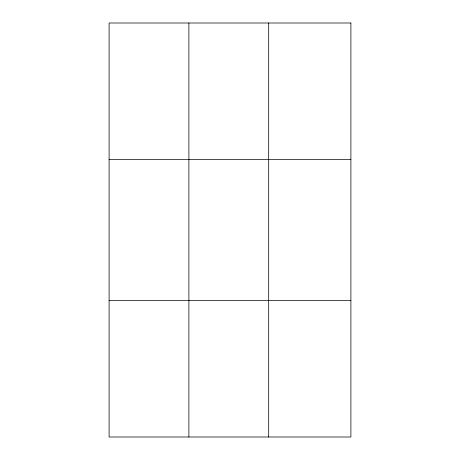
<?xml version="1.0" encoding="UTF-8"?>
<svg xmlns="http://www.w3.org/2000/svg" width="460" height="460" viewBox="0 0 460 460"><rect width="100%" height="100%" fill="white"/><g stroke="black" fill="none" stroke-linecap="round" stroke-linejoin="round"><path stroke-width="0.69" d="M188.893 23L188.893 437M268.686 23L268.686 437M109.1 159.62L350.899 159.62M109.1 300.38L350.899 300.38M350.899 23L350.899 437L109.1 437L109.1 23L350.899 23"/></g></svg>
